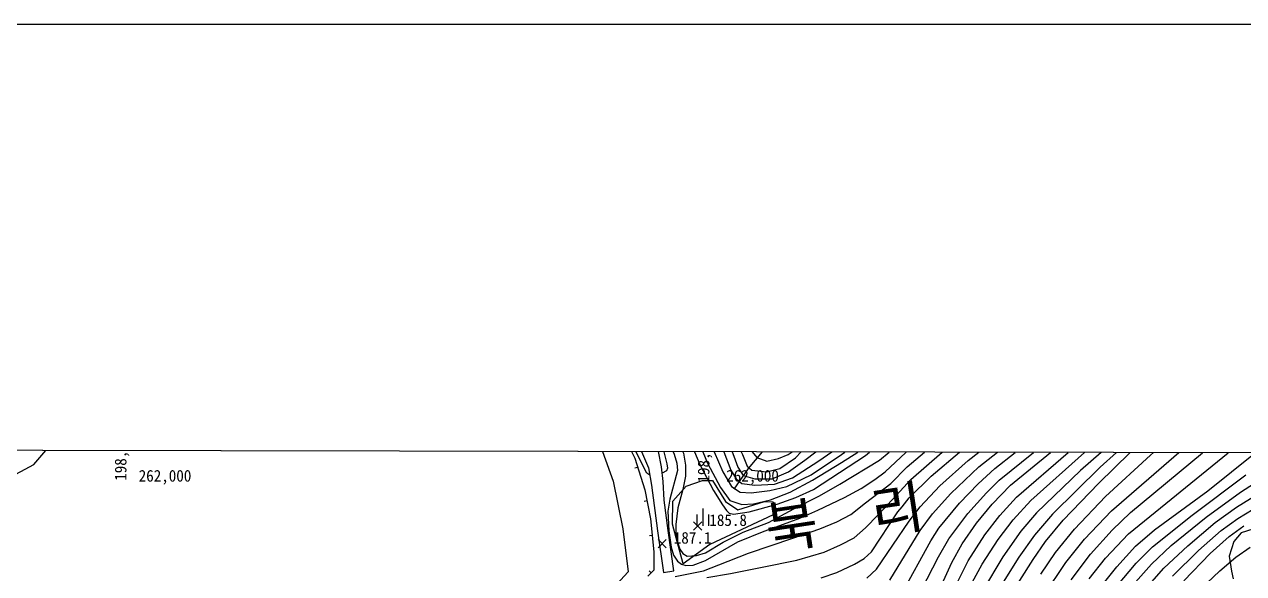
# Model space of a CAD drawing. Header units: millimetres. Extents: x 10470 to 11266, y 1103 to 1807.
# Drawn here: x 10950.1 to 11159.5, y 1524.6 to 1619.1 of the extents above; entities that cross this region are included whole.
import ezdxf
from ezdxf.xclip import XClip

# ---------------------------------------------------------------- set-up
doc = ezdxf.new("R2010")
doc.units = ezdxf.units.MM
doc.header["$LTSCALE"] = 10
doc.header["$MEASUREMENT"] = 0
doc.header["$XCLIPFRAME"] = 2
doc.layers.add('TX-PAPR', color=2, linetype='Continuous', plot=False)
doc.layers.add('TZ-BASE', color=253, linetype='Continuous')
doc.styles.add('HANA', font='GulimChe.ttf')

# ---------------------------------------------------------------- blocks, each defined once
blk = doc.blocks.new('JD-SDFHSFH5FGCFH6')
at = {"layer": 'TZ-BASE'}
for p, q in [((556.92, 71.45, 192), (618.78, 119.9, 192)), ((559.62, 71.13, 193), (606.78, 108.44, 193)), ((555.04, 72.52, 191), (592.93, 101.45, 191)), ((562.36, 68.31, 195), (603.68, 102.25, 195)), ((560.37, 69.13, 194), (598.49, 99.95, 194)), ((586.41, 73.44, 201), (612.01, 95.87, 201)), ((596.98, 90.73, 198), (574.37, 70.79, 198)), ((582.93, 63.56, 203), (614.85, 90.11, 203)), ((597.99, 89.55, 199), (577.73, 71.38, 199)), ((579.68, 63.88, 202), (608.47, 88.75, 202)), ((499.88, 70.33, 188), (491.95, 85.71, 188)), ((582.59, 59.9, 204), (613.41, 84.97, 204)), ((506.11, 82.51, 184), (510.27, 72.07, 184)), ((503.7, 80.52, 186), (506.15, 73.79, 186)), ((539.81, 72.56, 186), (548.4, 79.82, 186)), ((596.25, 67.29, 205), (612.99, 80.84, 205)), ((490.39, 79.01, 184.95), (494.11, 68.99, 184.95)), ((495.22, 78.47, 187), (497.78, 72.9, 187)), ((511.61, 77.96, 182), (514.29, 70.86, 182)), ((544.36, 73.91, 187), (551.02, 79.43, 187)), ((544.58, 71.44, 188), (551.93, 77.66, 188)), ((394.55, 71.83, 184.95), (397.73, 75.47, 184.95)), ((497.87, 76.64, 188.89), (500.14, 71.24, 188.89)), ((503.37, 76.42, 187), (504.55, 73.61, 187)), ((506.87, 76.83, 185), (508.96, 71.85, 185)), ((513.21, 77.42, 181), (514.82, 73.27, 181)), ((515.09, 76.35, 180), (516.3, 73.54, 180)), ((525.41, 73, 180), (527.82, 75.55, 180)), ((529.43, 72.47, 182), (534.65, 76.08, 182)), ((533.31, 73.54, 183), (537.06, 76.35, 183)), ((563.37, 66.2, 196), (575.98, 77.16, 196)), ((502.38, 71.43, 188.89), (501.66, 75.05, 188.89)), ((502.75, 74.08, 188), (503.33, 71.98, 188)), ((504.55, 73.61, 187), (505.04, 72.06, 187)), ((506.15, 73.79, 186), (506.51, 71.71, 186)), ((510.94, 75.15, 183), (512.95, 70.59, 183)), ((516.3, 73.54, 180), (517.1, 71.53, 180)), ((517.32, 71.17, 163.8), (520.59, 75.02, 163.8)), ((517.76, 74.22, 179), (518.76, 73.06, 179)), ((522.49, 72.89, 179), (524.15, 73.55, 179)), ((524.15, 73.55, 179), (525.98, 74.8, 179)), ((527.01, 72.6, 181), (530.63, 75.28, 181)), ((528.09, 70.06, 183), (533.31, 73.54, 183)), ((528.48, 67.52, 185), (537.44, 73.41, 185)), ((533.31, 72.2, 184), (536.93, 74.48, 184)), ((537.44, 73.41, 185), (538.84, 74.55, 185)), ((540.79, 70.57, 187), (544.36, 73.91, 187)), ((545.2, 69.24, 189), (552.11, 75.27, 189)), ((548.72, 69.86, 190), (554.65, 74.88, 190)), ((565.84, 65.63, 197), (576.22, 74.97, 197)), ((577.44, 68.6, 200), (583.51, 74.47, 200)), ((578.66, 66.31, 201), (586.41, 73.44, 201)), ((389.99, 69.37, 184.95), (394.55, 71.83, 184.95)), ((497.78, 72.9, 187), (499.54, 67.49, 187)), ((498.28, 71.34, 187), (497.81, 71.19, 187)), ((500.14, 71.24, 188.89), (500.66, 68.28, 188.89)), ((502.65, 68.94, 188.89), (502.38, 71.43, 188.89)), ((503.41, 71.23, 188), (503.25, 70.75, 188)), ((503.33, 71.98, 188), (503.41, 71.23, 188)), ((505.04, 72.06, 187), (505.16, 70.79, 187)), ((506.51, 71.71, 186), (506.51, 69.82, 186)), ((508.96, 71.85, 185), (511.3, 67.39, 185)), ((510.27, 72.07, 184), (512.54, 67.91, 184)), ((514.82, 73.27, 181), (515.49, 71.4, 181)), ((515.49, 71.4, 181), (516.43, 69.92, 181)), ((517.1, 71.53, 180), (517.9, 70.86, 180)), ((518.76, 73.06, 179), (520.5, 72.39, 179)), ((520.5, 72.39, 179), (522.49, 72.89, 179)), ((522.73, 71.13, 180), (525.41, 73, 180)), ((524.2, 70.59, 181), (527.01, 72.6, 181)), ((524.87, 69.52, 182), (529.43, 72.47, 182)), ((528.35, 69.12, 184), (533.31, 72.2, 184)), ((533.02, 68.47, 186), (539.81, 72.56, 186)), ((541.77, 68.57, 188), (544.58, 71.44, 188)), ((550.21, 68.16, 191), (555.04, 72.52, 191)), ((552.09, 66.88, 192), (556.92, 71.45, 192)), ((577.73, 71.38, 199), (569.55, 63.32, 199)), ((500.36, 69.99, 188), (499.88, 70.33, 188)), ((503.25, 70.75, 188), (502.49, 70.33, 188)), ((505.16, 70.79, 187), (503.81, 65.86, 187)), ((506.51, 69.82, 186), (506.03, 67.55, 186)), ((512.95, 70.59, 183), (514.42, 68.05, 183)), ((514.29, 70.86, 182), (515.22, 69.39, 182)), ((514.88, 67.58, 163.8), (517.32, 71.17, 163.8)), ((515.22, 69.39, 182), (516.16, 68.58, 182)), ((516.43, 69.92, 181), (518.44, 69.39, 181)), ((517.9, 70.86, 180), (520.45, 70.59, 180)), ((518.44, 69.39, 181), (521.39, 69.39, 181)), ((520.45, 70.59, 180), (522.73, 71.13, 180)), ((521.39, 69.39, 181), (524.2, 70.59, 181)), ((521.79, 68.45, 182), (524.87, 69.52, 182)), ((523.93, 68.05, 183), (528.09, 70.06, 183)), ((524.47, 67.11, 184), (528.35, 69.12, 184)), ((536.69, 67.74, 187), (539.01, 69.26, 187)), ((539.01, 69.26, 187), (540.79, 70.57, 187)), ((542.74, 66.58, 189), (545.2, 69.24, 189)), ((544.95, 66.13, 190), (548.72, 69.86, 190)), ((556.79, 68.5, 193), (559.62, 71.13, 193)), ((558.2, 66.96, 194), (560.37, 69.13, 194)), ((574.37, 70.79, 198), (566.81, 63.52, 198)), ((593.52, 63.13, 206), (602.74, 70.04, 206)), ((601.85, 67.11, 207), (606.01, 69.8, 207)), ((494.11, 68.99, 184.95), (495.76, 60.8, 184.95)), ((499.54, 67.49, 187), (500.5, 62.5, 187)), ((500.66, 68.28, 188.89), (501.7, 60.46, 188.89)), ((502.83, 65.68, 188.89), (502.65, 68.94, 188.89)), ((504.33, 65.52, 186.48), (506.65, 68.12, 186.48)), ((506.03, 67.55, 186), (505.17, 64.37, 186)), ((506.65, 68.12, 186.48), (509.45, 69.06, 186.48)), ((509.45, 69.06, 186.48), (511.12, 69.1, 186.48)), ((511.12, 69.1, 186.48), (513.38, 65.49, 186.48)), ((511.3, 67.39, 185), (512.87, 64.88, 185)), ((512.54, 67.91, 184), (514.15, 65.64, 184)), ((514.42, 68.05, 183), (515.89, 67.11, 183)), ((515.89, 67.11, 183), (517.77, 66.97, 183)), ((516.16, 68.58, 182), (518.44, 68.31, 182)), ((517.77, 66.97, 183), (520.99, 67.38, 183)), ((518.44, 68.31, 182), (521.79, 68.45, 182)), ((520.99, 67.38, 183), (523.93, 68.05, 183)), ((521.12, 65.77, 184), (524.47, 67.11, 184)), ((525.49, 66.14, 185), (528.48, 67.52, 185)), ((529.53, 66.45, 186), (533.02, 68.47, 186)), ((533.81, 66.14, 187), (536.69, 67.74, 187)), ((537.42, 65.23, 188), (541.77, 68.57, 188)), ((546.81, 64.56, 191), (550.21, 68.16, 191)), ((553.55, 65.17, 193), (556.79, 68.5, 193)), ((559.19, 65.04, 195), (562.36, 68.31, 195)), ((571.38, 62.25, 200), (577.44, 68.6, 200)), ((587.07, 60.61, 205), (596.25, 67.29, 205)), ((595.93, 62.8, 207), (601.85, 67.11, 207)), ((601.15, 64.48, 208), (605.51, 67.21, 208)), ((499.9, 65.57, 187), (499.41, 65.48, 187)), ((503.55, 60.48, 188.89), (502.83, 65.68, 188.89)), ((503.81, 65.86, 187), (503.49, 63.82, 187)), ((504.25, 61.6, 186.48), (504.33, 65.52, 186.48)), ((513.38, 65.49, 186.48), (515.52, 64.07, 186.48)), ((514.15, 65.64, 184), (516.16, 64.97, 184)), ((515.52, 64.07, 186.48), (520.06, 65.48, 186.48)), ((516.16, 64.97, 184), (518.17, 65.1, 184)), ((517.47, 63.72, 185), (522.23, 65.01, 185)), ((518.17, 65.1, 184), (521.12, 65.77, 184)), ((520.06, 65.48, 186.48), (521.58, 65.42, 186.48)), ((521.58, 65.42, 186.48), (521.93, 64.23, 186.48)), ((522.23, 65.01, 185), (525.49, 66.14, 185)), ((525.12, 64.19, 186), (529.53, 66.45, 186)), ((529.22, 64, 187), (533.81, 66.14, 187)), ((534.91, 63.27, 188), (537.42, 65.23, 188)), ((539.63, 63.21, 189), (542.74, 66.58, 189)), ((543.72, 64.59, 190), (544.95, 66.13, 190)), ((548.94, 63.37, 192), (552.09, 66.88, 192)), ((550.04, 60.88, 193), (553.55, 65.17, 193)), ((555.01, 63.44, 194), (558.2, 66.96, 194)), ((556.49, 61.75, 195), (559.19, 65.04, 195)), ((560.52, 63.1, 196), (563.37, 66.2, 196)), ((562.78, 62.32, 197), (565.84, 65.63, 197)), ((573.33, 60.75, 201), (578.66, 66.31, 201)), ((601.38, 62.57, 209), (605.34, 64.94, 209)), ((503.49, 63.82, 187), (503.64, 60.46, 187)), ((505.17, 64.37, 186), (504.86, 61.55, 186)), ((508.51, 61.27, 174.93), (508.51, 63.27, 174.93)), ((509.51, 64.27, 174.93), (509.51, 61.27, 174.93)), ((510.51, 61.27, 174.93), (510.51, 63.27, 174.93)), ((521.59, 63.18, 186.48), (510.71, 58.06, 186.48)), ((512.87, 64.88, 185), (513.57, 63.92, 185)), ((513.57, 63.92, 185), (514.03, 63.46, 185)), ((514.03, 63.46, 185), (514.74, 63.28, 185)), ((514.74, 63.28, 185), (517.47, 63.72, 185)), ((520.78, 61.86, 186), (525.12, 64.19, 186)), ((521.93, 64.23, 186.48), (521.59, 63.18, 186.48)), ((526.16, 62.6, 187), (529.22, 64, 187)), ((532.53, 61.98, 188), (534.91, 63.27, 188)), ((537.42, 60.94, 189), (539.63, 63.21, 189)), ((538.45, 56.85, 190), (543.01, 63.7, 190)), ((543.01, 63.7, 190), (543.72, 64.59, 190)), ((544.94, 62.12, 191), (546.81, 64.56, 191)), ((546.82, 60.47, 192), (548.94, 63.37, 192)), ((551.73, 59.04, 194), (555.01, 63.44, 194)), ((557.95, 59.74, 196), (560.52, 63.1, 196)), ((566.81, 63.52, 198), (564.11, 60.37, 198)), ((569.55, 63.32, 199), (566.43, 59.72, 199)), ((575.02, 58.98, 202), (579.68, 63.88, 202)), ((579.8, 60.53, 203), (582.93, 63.56, 203)), ((586.74, 57.7, 206), (593.52, 63.13, 206)), ((597.5, 61.86, 208), (601.15, 64.48, 208)), ((495.76, 60.8, 184.95), (496.64, 53.38, 184.95)), ((500.5, 62.5, 187), (501.09, 56.84, 187)), ((506.09, 54.74, 186.48), (504.25, 61.6, 186.48)), ((504.86, 61.55, 186), (504.86, 60.03, 186)), ((507.89, 60.57, 185.83), (509.3, 61.99, 185.83)), ((507.89, 61.99, 185.83), (509.3, 60.57, 185.83)), ((516.43, 60.21, 186), (520.78, 61.86, 186)), ((520.04, 60.39, 187), (522.73, 61.37, 187)), ((522.73, 61.37, 187), (526.16, 62.6, 187)), ((524.94, 59.17, 188), (529.59, 60.76, 188)), ((529.59, 60.76, 188), (532.53, 61.98, 188)), ((535.47, 59.23, 189), (537.42, 60.94, 189)), ((539.33, 53.82, 191), (544.94, 62.12, 191)), ((548.66, 58.72, 193), (550.04, 60.88, 193)), ((554.06, 58.19, 195), (556.49, 61.75, 195)), ((560.2, 58.93, 197), (562.78, 62.32, 197)), ((568.37, 58.62, 200), (571.38, 62.25, 200)), ((570.04, 56.71, 201), (573.33, 60.75, 201)), ((589.94, 57.93, 207), (595.93, 62.8, 207)), ((592.77, 57.88, 208), (597.5, 61.86, 208)), ((598.51, 60.48, 209), (601.38, 62.57, 209)), ((599.87, 59.46, 210), (602.42, 61.27, 210)), ((500.79, 59.65, 187), (500.3, 59.59, 187)), ((501.7, 60.46, 188.89), (502.73, 53.28, 188.89)), ((501.79, 57.53, 187.14), (503.2, 58.95, 187.14)), ((501.79, 58.95, 187.14), (503.2, 57.53, 187.14)), ((504.51, 53.59, 188.89), (503.55, 60.48, 188.89)), ((503.64, 60.46, 187), (504.07, 57.63, 187)), ((504.86, 60.03, 186), (505.17, 58.31, 186)), ((513, 58.5, 186), (516.43, 60.21, 186)), ((515.52, 58.55, 187), (520.04, 60.39, 187)), ((517.35, 56.6, 188), (524.94, 59.17, 188)), ((533.14, 58.01, 189), (535.47, 59.23, 189)), ((541.6, 51.97, 192), (546.82, 60.47, 192)), ((543.65, 49.69, 193), (548.66, 58.72, 193)), ((549.99, 55.96, 194), (551.73, 59.04, 194)), ((555.09, 55.27, 196), (557.95, 59.74, 196)), ((557.46, 54.7, 197), (560.2, 58.93, 197)), ((564.11, 60.37, 198), (561.01, 55.97, 198)), ((566.43, 59.72, 199), (563.74, 55.91, 199)), ((571.84, 55.01, 202), (575.02, 58.98, 202)), ((576.08, 56.43, 203), (579.8, 60.53, 203)), ((578.65, 55.73, 204), (582.59, 59.9, 204)), ((583.82, 57.79, 205), (587.07, 60.61, 205)), ((594.64, 57.08, 209), (598.51, 60.48, 209)), ((596.62, 56.54, 210), (599.87, 59.46, 210)), ((601.97, 60.12, 213.17), (600.72, 58.59, 213.17)), ((603.94, 60.72, 213.17), (601.97, 60.12, 213.17)), ((501.09, 56.84, 187), (501.06, 53.66, 187)), ((504.07, 57.63, 187), (504.46, 56.25, 187)), ((505.17, 58.31, 186), (505.54, 57.27, 186)), ((505.54, 57.27, 186), (506.03, 56.54, 186)), ((510.71, 58.06, 186.48), (506.09, 54.74, 186.48)), ((508.41, 56.17, 186), (509.94, 56.66, 186)), ((509.94, 56.66, 186), (513, 58.5, 186)), ((509.95, 55.33, 187), (515.52, 58.55, 187)), ((512.21, 54.58, 188), (517.35, 56.6, 188)), ((525.61, 55.37, 189), (530.32, 56.78, 189)), ((530.32, 56.78, 189), (533.14, 58.01, 189)), ((537.18, 55.68, 190), (538.45, 56.85, 190)), ((552.26, 55, 195), (554.06, 58.19, 195)), ((566.22, 55.5, 200), (568.37, 58.62, 200)), ((567.53, 53, 201), (570.04, 56.71, 201)), ((580.59, 54.26, 205), (583.82, 57.79, 205)), ((583.93, 54.87, 206), (586.74, 57.7, 206)), ((586.57, 54.72, 207), (589.94, 57.93, 207)), ((588.69, 54.02, 208), (592.77, 57.88, 208)), ((590.15, 52.64, 209), (594.64, 57.08, 209)), ((600.72, 58.59, 213.17), (599.87, 56.06, 213.17)), ((601.07, 55.93, 211), (603.52, 57.63, 211)), ((504.46, 56.25, 187), (505.12, 55.24, 187)), ((505.12, 55.24, 187), (505.8, 54.7, 187)), ((505.8, 54.7, 187), (506.57, 54.46, 187)), ((506.03, 56.54, 186), (506.82, 56.11, 186)), ((506.57, 54.46, 187), (507.81, 54.54, 187)), ((506.82, 56.11, 186), (508.41, 56.17, 186)), ((507.81, 54.54, 187), (509.95, 55.33, 187)), ((509.58, 53.54, 188), (512.21, 54.58, 188)), ((519.67, 54.21, 189), (525.61, 55.37, 189)), ((532.52, 53.3, 190), (535.56, 54.72, 190)), ((535.56, 54.72, 190), (537.18, 55.68, 190)), ((544.53, 45.41, 194), (549.99, 55.96, 194)), ((550.82, 51.84, 195), (552.26, 55, 195)), ((553.16, 51.51, 196), (555.09, 55.27, 196)), ((555.4, 50.94, 197), (557.46, 54.7, 197)), ((561.01, 55.97, 198), (557.54, 50.13, 198)), ((563.74, 55.91, 199), (559.67, 49.3, 199)), ((562.05, 48.9, 200), (566.22, 55.5, 200)), ((567.98, 49.25, 202), (571.84, 55.01, 202)), ((572.76, 52.02, 203), (576.08, 56.43, 203)), ((575.84, 52.16, 204), (578.65, 55.73, 204)), ((580.61, 50.95, 206), (583.93, 54.87, 206)), ((583.36, 51.11, 207), (586.57, 54.72, 207)), ((592.12, 51.86, 210), (596.62, 56.54, 210)), ((598.29, 53.54, 211), (601.07, 55.93, 211)), ((599.87, 56.06, 213.17), (600.32, 53.5, 213.17)), ((496.64, 53.38, 184.95), (494.69, 51.27, 184.95)), ((501.06, 53.66, 187), (500.05, 52.62, 187)), ((500.6, 53.2, 187), (500.25, 53.54, 187)), ((502.73, 53.28, 188.89), (504.51, 53.59, 188.89)), ((504.74, 52.56, 188), (509.58, 53.54, 188)), ((510.19, 52.44, 189), (514.23, 53.11, 189)), ((514.23, 53.11, 189), (519.67, 54.21, 189)), ((529.81, 52.36, 190), (532.52, 53.3, 190)), ((537.68, 52.31, 191), (539.33, 53.82, 191)), ((578.08, 51.08, 205), (580.59, 54.26, 205)), ((584.96, 49.8, 208), (588.69, 54.02, 208)), ((593.91, 49.38, 211), (598.29, 53.54, 211)), ((600.32, 53.5, 213.17), (600.59, 52.17, 213.17))]:
    blk.add_line(p, q, dxfattribs=at)
at = {"layer": 'TZ-BASE', "style": 'HANA'}
for s, height, rotation, p in [('198,200', 2, 90, (410.47, 69.04)), ('198,300', 2, 90, (510.61, 68.74)), ('북  리', 7.2, 8.6181, (520.81, 57.17))]:
    blk.add_text(s, height=height, rotation=rotation, dxfattribs=at).set_placement(p)
for s, p in [('262,000', (412.58, 68.9)), ('262,000', (513.5, 68.9)), ('185.8', (510.6, 61.28, 185.83)), ('187.1', (504.5, 58.24, 187.14))]:
    blk.add_text(s, height=2, dxfattribs=at).set_placement(p)

msp = doc.modelspace()

# ---------------------------------------------------------------- linework, layer by layer
at = {"layer": 'TX-PAPR'}
msp.add_lwpolyline([(10469.89, 1103.05), (11265.89, 1103.05), (11265.89, 1619.05), (10469.89, 1619.05)], close=True, dxfattribs=at)
at = {"layer": 'TX-PAPR', "flags": 128}
msp.add_lwpolyline([(10559.6, 1396.55), (11254.21, 1395.23), (11259.74, 1545.22), (10554.64, 1546.56), (10559.6, 1396.55)], dxfattribs=at)

# ---------------------------------------------------------------- block references
at = {"layer": 'TZ-BASE'}
ref = msp.add_blockref('JD-SDFHSFH5FGCFH6', (10557.12, 1471.56), dxfattribs=at)
XClip(ref).set_block_clipping_path([(2.4833460004, -75.0048615017), (697.0870356228, -76.3266636377), (702.6246141986, 73.6630701726), (-2.4833460004, 75.0048615017)])

doc.saveas('drawing.dxf')
